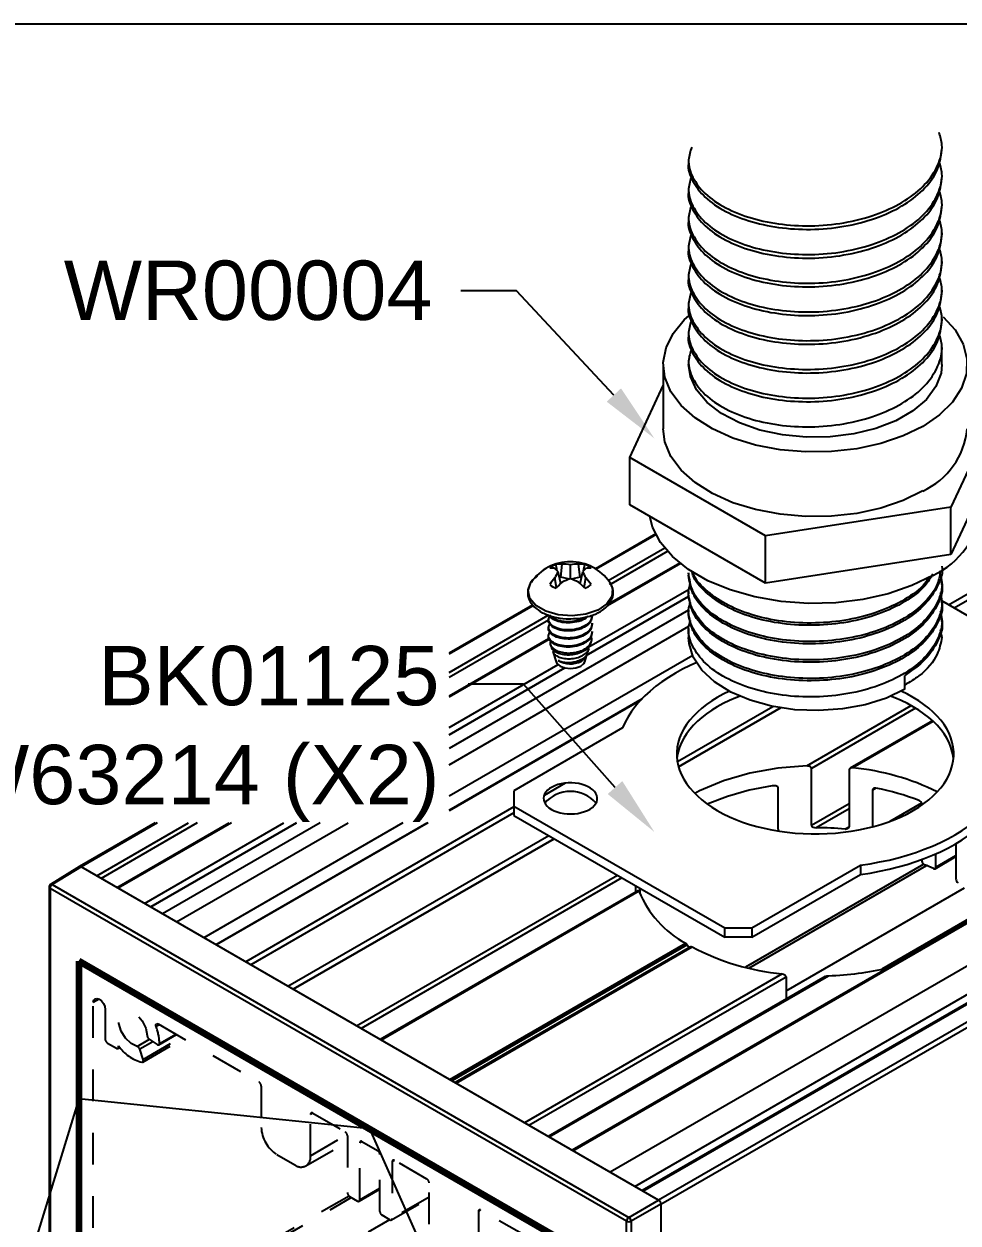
# Model space of a CAD drawing. Extents: x 0 to 13, y -7.3 to 0.
# Drawn here: x 2.887 to 5.837, y -3.787 to 0 of the extents above; entities that cross this region are included whole.
import ezdxf
from ezdxf import colors
from ezdxf.entities.mleader import LeaderData, LeaderLine
from ezdxf.math import Vec2, Vec3

# ---------------------------------------------------------------- set-up
doc = ezdxf.new("R2010")
doc.units = 0
doc.header["$LTSCALE"] = 0.5
doc.header["$MEASUREMENT"] = 0
doc.linetypes.add('HIDDEN2', pattern=[0.1875, 0.125, -0.0625])
for name, color, linetype in [('End Cap', 92, 'CONTINUOUS'), ('FAB DWG', 221, 'CONTINUOUS'), ('Hardware', 242, 'CONTINUOUS'), ('Housing', 150, 'CONTINUOUS')]:
    doc.layers.add(name, color=color, linetype=linetype)
doc.layers.add('Text-Unprinted', color=131, linetype='CONTINUOUS', plot=False)
doc.styles.add('LSAD_Standard', font='arial.ttf')

msp = doc.modelspace()

# ---------------------------------------------------------------- linework, layer by layer
at = {"layer": 'End Cap', "transparency": 16777216}
for p, q in [((3.0619, -2.6616), (2.971, -2.7179)), ((3.067, -2.6621), (2.9761, -2.7183)), ((4.8913, -3.7153), (3.067, -2.6621)), ((2.9662, -2.7264), (2.9662, -5.8791)), ((2.9761, -2.7183), (4.7972, -3.7696)), ((4.7903, -3.7818), (2.9692, -2.7304)), ((2.9692, -2.7304), (2.9692, -5.8832)), ((4.7972, -3.7696), (4.8913, -3.7153)), ((4.8984, -3.7275), (4.8043, -3.7818)), ((4.8984, -3.7275), (4.8984, -6.8349)), ((4.7903, -6.9345), (4.7903, -3.7818)), ((4.8043, -3.7818), (4.8043, -6.9345))]:
    msp.add_line(p, q, dxfattribs=at)
for centre, radius, start, end in [((2.9762, -2.7264), 0.01, 121.7291, 180), ((2.971, -2.726), 0.0048, 184.1293, 247.1908), ((2.9845, -2.7312), 0.0154, 123.2297, 177.3477), ((2.9732, -2.7222), 0.00487, 53.4892, 117.3259), ((4.8057, -3.7825), 0.0154, 123.2297, 177.3477), ((4.7973, -3.7681), 0.0154, 242.6565, 296.7662), ((4.7885, -3.7828), 0.0159, 3.5222, 56.4778)]:
    msp.add_arc(centre, radius, start, end, dxfattribs=at)
for centre, ratio, start_param, end_param in [((3.067, -2.6703), 0.577206, 5.498021, 6.300635), ((4.8913, -3.7234), 0.577557, 3.927224, 5.497716)]:
    msp.add_ellipse(centre, major_axis=(-0.005, 0.00866), ratio=ratio, start_param=start_param, end_param=end_param, dxfattribs=at)
at = {"layer": 'FAB DWG', "color": 1, "lineweight": 90, "transparency": 16777216}
for p, q in [((3.0599, -2.9607), (3.0599, -5.7527)), ((4.8984, -4.0222), (3.0599, -2.9607))]:
    msp.add_line(p, q, dxfattribs=at)
at = {"layer": 'Hardware', "linetype": 'Continuous', "transparency": 16777216}
for p, q in [((4.9861, -0.61), (4.9861, -0.6214)), ((5.7861, -0.6667), (5.7861, -0.6554)), ((4.9861, -0.7007), (4.9861, -0.7121)), ((5.7861, -0.7574), (5.7861, -0.7461)), ((4.9861, -0.7915), (4.9861, -0.8028)), ((5.7861, -0.8482), (5.7861, -0.8368)), ((4.9861, -0.8822), (4.9861, -0.8935)), ((5.7861, -0.9389), (5.7861, -0.9276)), ((4.9861, -0.9729), (4.9861, -0.9843)), ((5.7861, -1.0751), (5.7861, -1.0183)), ((4.9061, -1.0751), (4.9061, -1.2793)), ((4.9861, -1.0636), (4.9861, -1.0751)), ((4.8005, -1.3698), (4.9061, -1.1424)), ((5.9717, -1.1887), (5.8148, -1.5267)), ((5.9717, -1.3373), (5.8148, -1.6753)), ((5.2292, -1.6173), (4.8005, -1.3698)), ((4.8005, -1.5184), (4.8005, -1.3698)), ((5.2292, -1.7659), (4.8005, -1.5184)), ((5.8148, -1.5267), (5.2292, -1.6173)), ((5.8148, -1.6753), (5.8148, -1.5267)), ((5.2292, -1.7659), (5.2292, -1.6173)), ((5.8148, -1.6753), (5.2292, -1.7659)), ((4.9861, -1.7341), (4.9861, -1.7414)), ((5.7861, -1.7705), (5.7861, -1.7632)), ((4.9861, -1.7924), (4.9861, -1.7997)), ((4.9861, -1.8507), (4.9861, -1.858)), ((5.7861, -1.8289), (5.7861, -1.8216)), ((5.7861, -1.8872), (5.7861, -1.8799)), ((4.9861, -1.9091), (4.9861, -1.9382)), ((5.7805, -1.9128), (5.7861, -1.9377)), ((5.6689, -2.1015), (5.6689, -2.0577))]:
    msp.add_line(p, q, dxfattribs=at)
at = {"layer": 'Hardware', "transparency": 16777216}
for p, q in [((4.5823, -1.7672), (4.5737, -1.7305)), ((4.5824, -1.7473), (4.5869, -1.7067)), ((4.6127, -1.753), (4.6127, -1.708)), ((4.6431, -1.7473), (4.6386, -1.7067)), ((4.6431, -1.7672), (4.6517, -1.7305)), ((4.6545, -1.7275), (4.6581, -1.7071)), ((4.5692, -1.7803), (4.564, -1.7497)), ((4.5824, -1.7473), (4.5769, -1.7442)), ((4.6099, -1.7539), (4.5824, -1.7473)), ((4.6431, -1.7473), (4.6155, -1.7539)), ((4.6485, -1.7442), (4.6431, -1.7473)), ((4.6562, -1.7803), (4.6614, -1.7497)), ((4.7369, -1.7637), (4.7382, -1.7656)), ((6.338, -2.1411), (5.7861, -1.8225)), ((4.5437, -1.8805), (4.5437, -1.8836)), ((4.6817, -1.8709), (4.6817, -1.8677)), ((4.6817, -1.8964), (4.6817, -1.8932)), ((4.5437, -1.906), (4.5437, -1.9092)), ((4.6817, -1.9219), (4.6817, -1.9187)), ((4.5499, -1.9608), (4.5529, -1.97)), ((4.6767, -1.9571), (4.6786, -1.9514)), ((4.5569, -1.9822), (4.5675, -2.0146)), ((4.6579, -2.0146), (4.6646, -1.9941)), ((4.6672, -1.9862), (4.6716, -1.9728)), ((4.7776, -2.2235), (4.4342, -2.4218)), ((4.4342, -2.4218), (4.4342, -2.4708)), ((4.4342, -2.4708), (5.1006, -2.8555)), ((4.4342, -2.4708), (4.4342, -2.5001)), ((4.4342, -2.5001), (5.1006, -2.8848)), ((5.1855, -2.8555), (5.5289, -2.6572)), ((5.1855, -2.8848), (5.5289, -2.6865)), ((5.5289, -2.6572), (5.5289, -2.6865)), ((5.1006, -2.8555), (5.1855, -2.8555)), ((5.1006, -2.8848), (5.1006, -2.8555)), ((5.1855, -2.8555), (5.1855, -2.8848)), ((5.1855, -2.8848), (5.1006, -2.8848))]:
    msp.add_line(p, q, dxfattribs=at)
at = {"layer": 'Hardware', "linetype": 'Continuous', "transparency": 16777216, "flags": 128}
for points in [[(5.7255, -1.2711), (5.6633, -1.3013), (5.5931, -1.3251), (5.5169, -1.3417), (5.437, -1.3507), (5.3556, -1.3517), (5.275, -1.3447), (5.1977, -1.33), (5.1258, -1.3079), (5.0614, -1.2792), (5.0063, -1.2446), (4.9622, -1.2051), (4.9302, -1.1619), (4.9114, -1.1161), (4.9062, -1.0692), (4.9148, -1.0225), (4.937, -0.9773), (4.9721, -0.9349), (4.9879, -0.9204)], [(5.7901, -0.9255), (5.8276, -0.9664), (5.8531, -1.011), (5.8651, -1.0575), (5.8634, -1.1045), (5.8479, -1.1506), (5.8192, -1.1946), (5.778, -1.2351), (5.7255, -1.2711)], [(5.7861, -1.0751), (5.7833, -1.1025), (5.7671, -1.1454), (5.7372, -1.1858), (5.6946, -1.2221), (5.6408, -1.2532), (5.5778, -1.2778), (5.5079, -1.2951), (5.4336, -1.3044), (5.3576, -1.3054), (5.2826, -1.2982), (5.2113, -1.2828), (5.1464, -1.26), (5.0901, -1.2304), (5.0446, -1.1953), (5.0113, -1.1558), (4.9916, -1.1134), (4.9861, -1.0751)], [(5.7255, -1.4752), (5.6633, -1.5055), (5.5931, -1.5293), (5.5169, -1.5459), (5.437, -1.5548), (5.3556, -1.5558), (5.275, -1.5488), (5.1977, -1.5341), (5.1258, -1.5121), (5.0614, -1.4833), (5.0063, -1.4487), (4.9622, -1.4092), (4.9302, -1.366), (4.9114, -1.3203), (4.9061, -1.2793)], [(5.7573, -1.7418), (5.6912, -1.7741), (5.6167, -1.7998), (5.5359, -1.818), (5.451, -1.8282), (5.3644, -1.8303), (5.2784, -1.8241), (5.1953, -1.8098), (5.1174, -1.7878), (5.0468, -1.7588), (4.9855, -1.7234), (4.9351, -1.6826), (4.897, -1.6377), (4.8723, -1.5897), (4.8632, -1.5546)], [(5.6689, -2.1015), (5.6106, -2.1293), (5.5442, -2.1503), (5.4722, -2.1637), (5.397, -2.169), (5.3215, -2.1661), (5.2483, -2.155), (5.18, -2.1361), (5.1192, -2.1102), (5.0678, -2.0781), (5.0279, -2.0409), (5.0008, -2.0001), (4.9875, -1.9571), (4.9861, -1.9382)]]:
    msp.add_lwpolyline(points, dxfattribs=at)
at = {"layer": 'Hardware', "transparency": 16777216, "flags": 128}
for points in [[(4.7382, -1.7656), (4.7454, -1.7828), (4.7436, -1.8082), (4.7276, -1.8318), (4.6991, -1.8512), (4.6613, -1.8642), (4.6182, -1.8694), (4.5745, -1.8663), (4.535, -1.8551), (4.5039, -1.8372), (4.4845, -1.8143), (4.4791, -1.7891), (4.4881, -1.7643), (4.4885, -1.7637)], [(4.5675, -2.0146), (4.5702, -2.0198), (4.5802, -2.0285)], [(4.5802, -2.0285), (4.5951, -2.0342), (4.6127, -2.0362), (4.6303, -2.0342), (4.6452, -2.0285), (4.6552, -2.0198), (4.6579, -2.0146)], [(5.012, -2.017), (4.9909, -2.0264), (4.967, -2.0383), (4.9442, -2.0508), (4.9224, -2.064), (4.9019, -2.0778), (4.8826, -2.0922), (4.8646, -2.1071), (4.8479, -2.1225), (4.8325, -2.1384), (4.8186, -2.1548), (4.8061, -2.1715), (4.7951, -2.1885), (4.7856, -2.2059), (4.7776, -2.2235)], [(5.1151, -2.1077), (5.1148, -2.1078), (5.0953, -2.1173), (5.0767, -2.1274), (5.0593, -2.138), (5.0429, -2.1493), (5.0277, -2.1611), (5.0137, -2.1734), (5.001, -2.1861), (4.9896, -2.1992), (4.9795, -2.2127), (4.9708, -2.2265), (4.9635, -2.2406), (4.9576, -2.2549), (4.9532, -2.2693), (4.9503, -2.2839), (4.9488, -2.2986), (4.9488, -2.3133), (4.9503, -2.328), (4.9532, -2.3425), (4.9576, -2.357), (4.9635, -2.3713), (4.9708, -2.3854), (4.9795, -2.3992), (4.9896, -2.4127), (5.001, -2.4258), (5.0137, -2.4385), (5.0277, -2.4508), (5.0429, -2.4626), (5.0593, -2.4738), (5.0767, -2.4845)], [(5.0767, -2.4845), (5.0953, -2.4946), (5.1148, -2.5041), (5.1352, -2.5128), (5.1564, -2.5209), (5.1785, -2.5283), (5.2012, -2.5348), (5.2246, -2.5407), (5.2485, -2.5457), (5.2729, -2.5499), (5.2976, -2.5533), (5.3227, -2.5558), (5.348, -2.5575), (5.3734, -2.5584), (5.3988, -2.5584), (5.4242, -2.5575), (5.4495, -2.5558), (5.4746, -2.5533), (5.4993, -2.5499), (5.5237, -2.5457), (5.5476, -2.5407), (5.571, -2.5348), (5.5937, -2.5283), (5.6158, -2.5209), (5.637, -2.5128), (5.6575, -2.5041), (5.677, -2.4946), (5.6955, -2.4845), (5.7129, -2.4738), (5.7293, -2.4626), (5.7445, -2.4508), (5.7585, -2.4385), (5.7712, -2.4258), (5.7826, -2.4127), (5.7927, -2.3992), (5.8014, -2.3854), (5.8087, -2.3713), (5.8146, -2.357), (5.819, -2.3425), (5.8219, -2.328), (5.8234, -2.3133), (5.8234, -2.2986), (5.8219, -2.2839), (5.819, -2.2693), (5.8146, -2.2549), (5.8087, -2.2406), (5.8014, -2.2265), (5.7927, -2.2127), (5.7826, -2.1992), (5.7712, -2.1861), (5.7585, -2.1734), (5.7445, -2.1611), (5.7293, -2.1493), (5.7129, -2.138), (5.6955, -2.1274), (5.677, -2.1173), (5.6575, -2.1078), (5.6565, -2.1074)], [(5.1493, -2.123), (5.1352, -2.1284), (5.1148, -2.1371), (5.0953, -2.1466), (5.0767, -2.1567), (5.0593, -2.1674), (5.0429, -2.1786), (5.0277, -2.1904), (5.0137, -2.2027), (5.001, -2.2154), (4.9896, -2.2285), (4.9795, -2.242), (4.9708, -2.2558), (4.9635, -2.2699), (4.9576, -2.2842), (4.9532, -2.2987), (4.9503, -2.3132), (4.9493, -2.3206)], [(5.8229, -2.3206), (5.8219, -2.3132), (5.819, -2.2987), (5.8146, -2.2842), (5.8087, -2.2699), (5.8014, -2.2558), (5.7927, -2.242), (5.7826, -2.2285), (5.7712, -2.2154), (5.7585, -2.2027), (5.7445, -2.1904), (5.7293, -2.1786), (5.7129, -2.1674), (5.6955, -2.1567), (5.677, -2.1466), (5.6575, -2.1371), (5.637, -2.1284), (5.6234, -2.1232)], [(4.5526, -2.481), (4.5612, -2.4853), (4.5706, -2.4889), (4.5808, -2.4918), (4.5916, -2.4938), (4.6028, -2.495), (4.6141, -2.4953), (4.6254, -2.4948), (4.6365, -2.4934), (4.6472, -2.4911), (4.6572, -2.4881), (4.6665, -2.4843), (4.6748, -2.4798), (4.682, -2.4747), (4.6879, -2.4691), (4.6925, -2.4631), (4.6957, -2.4568), (4.6974, -2.4504), (4.6976, -2.4438), (4.6963, -2.4373), (4.6935, -2.4309), (4.6892, -2.4249), (4.6836, -2.4192), (4.6767, -2.414), (4.6687, -2.4093), (4.6596, -2.4054), (4.6498, -2.4021), (4.6392, -2.3996), (4.6282, -2.398), (4.617, -2.3973), (4.6056, -2.3974), (4.5944, -2.3983), (4.5835, -2.4002), (4.5731, -2.4028), (4.5634, -2.4063), (4.5546, -2.4104), (4.5469, -2.4152), (4.5403, -2.4206), (4.535, -2.4264), (4.5311, -2.4325), (4.5287, -2.4389), (4.5277, -2.4454), (4.5283, -2.452), (4.5304, -2.4584), (4.5339, -2.4647), (4.5389, -2.4706), (4.5451, -2.476), (4.5526, -2.481)], [(5.5289, -2.6572), (5.5594, -2.6526), (5.5895, -2.6471), (5.619, -2.6408), (5.648, -2.6336), (5.6763, -2.6255), (5.7038, -2.6167), (5.7305, -2.607), (5.7564, -2.5966), (5.7813, -2.5855), (5.8052, -2.5736), (5.828, -2.5611), (5.8498, -2.5479), (5.8703, -2.5341), (5.8896, -2.5197), (5.9076, -2.5048), (5.9243, -2.4893), (5.9397, -2.4734), (5.9536, -2.4571), (5.9661, -2.4404), (5.9771, -2.4234), (5.9866, -2.406), (5.9946, -2.3884)], [(5.5289, -2.6865), (5.5594, -2.6819), (5.5895, -2.6764), (5.619, -2.6701), (5.648, -2.6629), (5.6763, -2.6548), (5.7038, -2.646), (5.7305, -2.6363), (5.7564, -2.6259), (5.7813, -2.6148), (5.8052, -2.6029), (5.828, -2.5904), (5.8498, -2.5772), (5.8703, -2.5634), (5.8896, -2.549), (5.9076, -2.5341), (5.9243, -2.5187), (5.9397, -2.5028), (5.9536, -2.4864), (5.9661, -2.4697), (5.9771, -2.4527), (5.9866, -2.4353), (5.9946, -2.4177)]]:
    msp.add_lwpolyline(points, dxfattribs=at)
at = {"layer": 'Hardware', "linetype": 'Continuous', "transparency": 16777216}
for centre, radius, start, end in [((5.6252, -1.2548), 0.2422, 294.4756, 354.2042), ((5.6466, -1.5), 0.266, 294.6119, 354.068)]:
    msp.add_arc(centre, radius, start, end, dxfattribs=at)
at = {"layer": 'Hardware', "transparency": 16777216}
for centre, radius, start, end in [((4.6127, -1.8497), 0.151, 34.6954, 145.3046), ((4.5943, -1.7767), 0.0746, 111.1716, 128.8108), ((4.5506, -1.7829), 0.0644, 77.9581, 92.7317), ((4.4981, -1.79), 0.0962, 38.1959, 46.7537), ((4.7168, -1.8147), 0.1661, 149.5431, 156.9856), ((4.5786, -1.7805), 0.0742, 83.6276, 98.756), ((4.593, -1.846), 0.1394, 81.8679, 92.5198), ((4.6324, -1.846), 0.1394, 87.4802, 98.1321), ((4.6468, -1.7805), 0.0742, 81.244, 96.3724), ((4.7274, -1.79), 0.0962, 133.2463, 141.8041), ((4.5086, -1.8147), 0.1661, 23.0144, 30.4569), ((4.6312, -1.7767), 0.0746, 51.1892, 68.8284), ((4.6749, -1.7829), 0.0644, 87.2683, 102.0419), ((4.7072, -1.8782), 0.1924, 138.1029, 146.1149), ((4.5943, -1.7128), 0.0746, 231.1892, 248.8284), ((4.7861, -1.9825), 0.2965, 132.217, 137.5485), ((4.6798, -1.9664), 0.2237, 107.4545, 114.5524), ((4.5456, -1.9664), 0.2237, 65.4476, 72.5455), ((4.4393, -1.9825), 0.2965, 42.4515, 47.783), ((4.6312, -1.7128), 0.0746, 291.1716, 308.8108), ((4.5182, -1.8782), 0.1924, 33.8851, 41.8971), ((4.6129, -1.9411), 0.0799, 240.7516, 295.3628), ((4.6127, -2.5322), 0.108, 41.3174, 138.6826)]:
    msp.add_arc(centre, radius, start, end, dxfattribs=at)
at = {"layer": 'Hardware', "linetype": 'Continuous', "transparency": 16777216}
for points, knots in [([(4.9958, -0.3892), (4.9914, -0.4026), (4.9809, -0.4342), (4.996, -0.4854), (5.0352, -0.5378), (5.0999, -0.5826), (5.1843, -0.6158), (5.2814, -0.6353), (5.3855, -0.6398), (5.4909, -0.6279), (5.589, -0.6003), (5.672, -0.5598), (5.7364, -0.5082), (5.7764, -0.4476), (5.7913, -0.3905), (5.7813, -0.3561), (5.7776, -0.3432)], [0, 0, 0, 0, 0.054093, 0.127778, 0.201463, 0.277758, 0.354053, 0.427738, 0.501423, 0.577718, 0.654013, 0.727698, 0.801383, 0.877678, 0.953973, 1, 1, 1, 1]), ([(4.9863, -0.4399), (4.9863, -0.4402), (4.9817, -0.4589), (4.9975, -0.4968), (5.0348, -0.5491), (5.1001, -0.5939), (5.1843, -0.6271), (5.2814, -0.6466), (5.3855, -0.6511), (5.4909, -0.6393), (5.5889, -0.6117), (5.6722, -0.5711), (5.7358, -0.5196), (5.7782, -0.4593), (5.7833, -0.416), (5.7859, -0.3945)], [0, 0, 0, 0, 0.001444, 0.083328, 0.165211, 0.249994, 0.334778, 0.416661, 0.498544, 0.583328, 0.668111, 0.749994, 0.831877, 0.916661, 1, 1, 1, 1]), ([(4.9958, -0.48), (4.9914, -0.4934), (4.9809, -0.525), (4.996, -0.5761), (5.0352, -0.6285), (5.0999, -0.6733), (5.1843, -0.7065), (5.2814, -0.726), (5.3855, -0.7305), (5.4909, -0.7187), (5.589, -0.691), (5.672, -0.6505), (5.7364, -0.5989), (5.7764, -0.5384), (5.7913, -0.4812), (5.7813, -0.4468), (5.7776, -0.4339)], [0, 0, 0, 0, 0.054093, 0.127778, 0.201463, 0.277758, 0.354053, 0.427738, 0.501423, 0.577718, 0.654013, 0.727698, 0.801383, 0.877678, 0.953973, 1, 1, 1, 1]), ([(4.9863, -0.5306), (4.9863, -0.531), (4.9817, -0.5496), (4.9975, -0.5875), (5.0348, -0.6399), (5.1001, -0.6846), (5.1843, -0.7179), (5.2814, -0.7374), (5.3855, -0.7419), (5.4909, -0.73), (5.5889, -0.7024), (5.6722, -0.6618), (5.7358, -0.6103), (5.7782, -0.55), (5.7833, -0.5067), (5.7859, -0.4852)], [0, 0, 0, 0, 0.001444, 0.083328, 0.165211, 0.249994, 0.334778, 0.416661, 0.498544, 0.583328, 0.668111, 0.749994, 0.831877, 0.916661, 1, 1, 1, 1]), ([(4.9958, -0.5707), (4.9914, -0.5841), (4.9809, -0.6157), (4.996, -0.6668), (5.0352, -0.7193), (5.0999, -0.764), (5.1843, -0.7973), (5.2814, -0.8168), (5.3855, -0.8213), (5.4909, -0.8094), (5.589, -0.7818), (5.672, -0.7412), (5.7364, -0.6896), (5.7764, -0.6291), (5.7913, -0.5719), (5.7813, -0.5375), (5.7776, -0.5246)], [0, 0, 0, 0, 0.054093, 0.127778, 0.201463, 0.277758, 0.354053, 0.427738, 0.501423, 0.577718, 0.654013, 0.727698, 0.801383, 0.877678, 0.953973, 1, 1, 1, 1]), ([(4.9863, -0.6214), (4.9863, -0.6217), (4.9817, -0.6403), (4.9975, -0.6783), (5.0348, -0.7306), (5.1001, -0.7754), (5.1843, -0.8086), (5.2814, -0.8281), (5.3855, -0.8326), (5.4909, -0.8207), (5.5889, -0.7931), (5.6722, -0.7526), (5.7358, -0.701), (5.7782, -0.6407), (5.7833, -0.5974), (5.7859, -0.576)], [0, 0, 0, 0, 0.001444, 0.083328, 0.165211, 0.249994, 0.334778, 0.416661, 0.498544, 0.583328, 0.668111, 0.749994, 0.831877, 0.916661, 1, 1, 1, 1]), ([(4.9958, -0.6614), (4.9914, -0.6748), (4.9809, -0.7064), (4.996, -0.7576), (5.0352, -0.81), (5.0999, -0.8548), (5.1843, -0.888), (5.2814, -0.9075), (5.3855, -0.912), (5.4909, -0.9001), (5.589, -0.8725), (5.672, -0.8319), (5.7364, -0.7804), (5.7764, -0.7198), (5.7913, -0.6626), (5.7813, -0.6283), (5.7776, -0.6153)], [0, 0, 0, 0, 0.0540927, 0.1277778, 0.2014629, 0.2777579, 0.354053, 0.427738, 0.5014231, 0.5777182, 0.6540132, 0.7276983, 0.8013834, 0.8776784, 0.9539735, 1, 1, 1, 1]), ([(4.9863, -0.7121), (4.9863, -0.7124), (4.9817, -0.731), (4.9975, -0.769), (5.0348, -0.8213), (5.1001, -0.8661), (5.1843, -0.8993), (5.2814, -0.9188), (5.3855, -0.9233), (5.4909, -0.9114), (5.5889, -0.8838), (5.6722, -0.8433), (5.7358, -0.7917), (5.7782, -0.7314), (5.7833, -0.6882), (5.7859, -0.6667)], [0, 0, 0, 0, 0.001444, 0.083328, 0.165211, 0.249994, 0.334778, 0.416661, 0.498544, 0.583328, 0.668111, 0.749994, 0.831877, 0.916661, 1, 1, 1, 1]), ([(4.9958, -0.7522), (4.9914, -0.7655), (4.9809, -0.7971), (4.996, -0.8483), (5.0352, -0.9007), (5.0999, -0.9455), (5.1843, -0.9787), (5.2814, -0.9982), (5.3855, -1.0027), (5.4909, -0.9908), (5.589, -0.9632), (5.672, -0.9227), (5.7364, -0.8711), (5.7764, -0.8106), (5.7913, -0.7534), (5.7813, -0.719), (5.7776, -0.7061)], [0, 0, 0, 0, 0.054093, 0.127778, 0.201463, 0.277758, 0.354053, 0.427738, 0.501423, 0.577718, 0.654013, 0.727698, 0.801383, 0.877678, 0.953973, 1, 1, 1, 1]), ([(4.9863, -0.8028), (4.9863, -0.8031), (4.9817, -0.8218), (4.9975, -0.8597), (5.0348, -0.912), (5.1001, -0.9568), (5.1843, -0.99), (5.2814, -1.0096), (5.3855, -1.014), (5.4909, -1.0022), (5.5889, -0.9746), (5.6722, -0.934), (5.7358, -0.8825), (5.7782, -0.8222), (5.7833, -0.7789), (5.7859, -0.7574)], [0, 0, 0, 0, 0.001444, 0.083328, 0.165211, 0.249994, 0.334778, 0.416661, 0.498544, 0.583328, 0.668111, 0.749994, 0.831877, 0.916661, 1, 1, 1, 1]), ([(4.9958, -0.8429), (4.9914, -0.8563), (4.9809, -0.8879), (4.996, -0.939), (5.0352, -0.9914), (5.0999, -1.0362), (5.1843, -1.0694), (5.2814, -1.0889), (5.3855, -1.0934), (5.4909, -1.0816), (5.589, -1.0539), (5.672, -1.0134), (5.7364, -0.9618), (5.7764, -0.9013), (5.7913, -0.8441), (5.7813, -0.8097), (5.7776, -0.7968)], [0, 0, 0, 0, 0.0540927, 0.1277778, 0.2014629, 0.2777579, 0.354053, 0.427738, 0.5014231, 0.5777182, 0.6540132, 0.7276983, 0.8013834, 0.8776784, 0.9539735, 1, 1, 1, 1]), ([(4.9863, -0.8935), (4.9863, -0.8939), (4.9817, -0.9125), (4.9975, -0.9504), (5.0348, -1.0028), (5.1001, -1.0476), (5.1843, -1.0808), (5.2814, -1.1003), (5.3855, -1.1048), (5.4909, -1.0929), (5.5889, -1.0653), (5.6722, -1.0247), (5.7358, -0.9732), (5.7782, -0.9129), (5.7833, -0.8696), (5.7859, -0.8481)], [0, 0, 0, 0, 0.001444, 0.083328, 0.165211, 0.249994, 0.334778, 0.416661, 0.498544, 0.583328, 0.668111, 0.749994, 0.831877, 0.916661, 1, 1, 1, 1]), ([(4.9958, -0.9336), (4.9914, -0.947), (4.9809, -0.9786), (4.996, -1.0298), (5.0352, -1.0822), (5.0999, -1.1269), (5.1843, -1.1602), (5.2814, -1.1797), (5.3855, -1.1842), (5.4909, -1.1723), (5.589, -1.1447), (5.672, -1.1041), (5.7364, -1.0526), (5.7764, -0.992), (5.7913, -0.9348), (5.7813, -0.9005), (5.7776, -0.8875)], [0, 0, 0, 0, 0.054093, 0.127778, 0.201463, 0.277758, 0.354053, 0.427738, 0.501423, 0.577718, 0.654013, 0.727698, 0.801383, 0.877678, 0.953973, 1, 1, 1, 1]), ([(4.9863, -0.9843), (4.9863, -0.9846), (4.9817, -1.0032), (4.9975, -1.0412), (5.0348, -1.0935), (5.1001, -1.1383), (5.1843, -1.1715), (5.2814, -1.191), (5.3855, -1.1955), (5.4909, -1.1836), (5.5889, -1.156), (5.6722, -1.1155), (5.7358, -1.0639), (5.7782, -1.0036), (5.7833, -0.9603), (5.7859, -0.9389)], [0, 0, 0, 0, 0.001444, 0.083328, 0.165211, 0.249994, 0.334778, 0.416661, 0.498544, 0.583328, 0.668111, 0.749994, 0.831877, 0.916661, 1, 1, 1, 1]), ([(4.9954, -1.0259), (4.9912, -1.0388), (4.981, -1.0699), (4.9961, -1.1205), (5.0352, -1.1729), (5.0999, -1.2177), (5.1843, -1.2509), (5.2814, -1.2704), (5.3855, -1.2749), (5.4909, -1.263), (5.589, -1.2354), (5.672, -1.1948), (5.7364, -1.1433), (5.7764, -1.0827), (5.7913, -1.0255), (5.7813, -0.9912), (5.7776, -0.9782)], [0, 0, 0, 0, 0.052069, 0.125911, 0.199754, 0.276213, 0.352671, 0.426514, 0.500356, 0.576815, 0.653273, 0.727116, 0.800958, 0.877417, 0.953875, 1, 1, 1, 1]), ([(5.7805, -1.7379), (5.7829, -1.7464), (5.7909, -1.7755), (5.7758, -1.8262), (5.7368, -1.8848), (5.6721, -1.9357), (5.5884, -1.9752), (5.4909, -2.001), (5.386, -2.0113), (5.2815, -2.0059), (5.1838, -1.9849), (5.1001, -1.9503), (5.0355, -1.9043), (4.9962, -1.8504), (4.9813, -1.8029), (4.9896, -1.7752), (4.9922, -1.7667)], [0, 0, 0, 0, 0.031929, 0.109145, 0.187343, 0.265007, 0.342671, 0.420869, 0.498086, 0.576391, 0.653757, 0.731741, 0.809724, 0.88709, 0.965396, 1, 1, 1, 1]), ([(5.7861, -1.7122), (5.7861, -1.7123), (5.7906, -1.733), (5.7748, -1.7752), (5.7371, -1.8338), (5.672, -1.8846), (5.5884, -1.9242), (5.4909, -1.95), (5.386, -1.9603), (5.2815, -1.9549), (5.1838, -1.9339), (5.0999, -1.8992), (5.0361, -1.8533), (4.9941, -1.7994), (4.9888, -1.7608), (4.9862, -1.7414)], [0, 0, 0, 0, 0.000309, 0.083028, 0.1668, 0.249999, 0.333199, 0.416971, 0.49969, 0.583578, 0.666458, 0.749999, 0.833541, 0.916421, 1, 1, 1, 1]), ([(5.7815, -1.726), (5.7795, -1.7398), (5.7745, -1.7745), (5.7359, -1.8265), (5.6724, -1.8774), (5.5883, -1.9169), (5.4909, -1.9427), (5.386, -1.953), (5.2815, -1.9476), (5.1838, -1.9266), (5.0999, -1.8919), (5.0361, -1.846), (4.9941, -1.7921), (4.9888, -1.7535), (4.9862, -1.7341)], [0, 0, 0, 0, 0.05632, 0.142532, 0.228155, 0.313777, 0.399989, 0.485118, 0.571449, 0.656743, 0.742718, 0.828693, 0.913987, 1, 1, 1, 1]), ([(5.7576, -1.7376), (5.7501, -1.7501), (5.7306, -1.7823), (5.6715, -1.8262), (5.5885, -1.8659), (5.4908, -1.8916), (5.386, -1.902), (5.2815, -1.8965), (5.1839, -1.8755), (5.0996, -1.8409), (5.0373, -1.7948), (5.0028, -1.7565), (4.9982, -1.7343), (4.9976, -1.7311)], [0, 0, 0, 0, 0.064359, 0.166343, 0.268327, 0.371013, 0.472409, 0.575236, 0.676829, 0.779233, 0.881636, 0.983229, 1, 1, 1, 1]), ([(5.7467, -1.7462), (5.7423, -1.7532), (5.7255, -1.7799), (5.6711, -1.8188), (5.5886, -1.8587), (5.4908, -1.8844), (5.386, -1.8947), (5.2814, -1.8893), (5.184, -1.8682), (5.0995, -1.8337), (5.0378, -1.7875), (5.0041, -1.7518), (4.9996, -1.7324), (4.9995, -1.732)], [0, 0, 0, 0, 0.038149, 0.144651, 0.251154, 0.358389, 0.464277, 0.57166, 0.677754, 0.784695, 0.891636, 0.99773, 1, 1, 1, 1]), ([(5.7861, -1.7705), (5.7861, -1.7706), (5.7906, -1.7913), (5.7748, -1.8335), (5.7371, -1.8921), (5.672, -1.943), (5.5884, -1.9825), (5.4909, -2.0083), (5.386, -2.0186), (5.2815, -2.0132), (5.1838, -1.9922), (5.0999, -1.9576), (5.0361, -1.9116), (4.9941, -1.8577), (4.9888, -1.8191), (4.9862, -1.7997)], [0, 0, 0, 0, 0.000309, 0.083028, 0.1668, 0.249999, 0.333199, 0.416971, 0.49969, 0.583578, 0.666458, 0.749999, 0.833541, 0.916421, 1, 1, 1, 1]), ([(5.7805, -1.7963), (5.7829, -1.8048), (5.7909, -1.8338), (5.7758, -1.8845), (5.7368, -1.9432), (5.6721, -1.994), (5.5884, -2.0336), (5.4909, -2.0593), (5.386, -2.0697), (5.2815, -2.0642), (5.1838, -2.0432), (5.1001, -2.0086), (5.0355, -1.9626), (4.9962, -1.9087), (4.9813, -1.8612), (4.9896, -1.8335), (4.9922, -1.825)], [0, 0, 0, 0, 0.031929, 0.109145, 0.187343, 0.265007, 0.342671, 0.420869, 0.498086, 0.576391, 0.653757, 0.731741, 0.809724, 0.88709, 0.965396, 1, 1, 1, 1]), ([(5.7805, -1.8546), (5.7829, -1.8631), (5.7909, -1.8921), (5.7758, -1.9428), (5.7368, -2.0015), (5.6721, -2.0523), (5.5884, -2.0919), (5.4909, -2.1177), (5.386, -2.128), (5.2815, -2.1226), (5.1838, -2.1016), (5.1001, -2.0669), (5.0355, -2.021), (4.9962, -1.967), (4.9813, -1.9195), (4.9896, -1.8918), (4.9922, -1.8833)], [0, 0, 0, 0, 0.031929, 0.109145, 0.187343, 0.265007, 0.342671, 0.420869, 0.498086, 0.576391, 0.653757, 0.731741, 0.809724, 0.88709, 0.965396, 1, 1, 1, 1]), ([(5.7861, -1.8289), (5.7861, -1.8289), (5.7906, -1.8496), (5.7748, -1.8918), (5.7371, -1.9505), (5.672, -2.0013), (5.5884, -2.0408), (5.4909, -2.0666), (5.386, -2.0769), (5.2815, -2.0715), (5.1838, -2.0505), (5.0999, -2.0159), (5.0361, -1.97), (4.9941, -1.916), (4.9888, -1.8774), (4.9862, -1.858)], [0, 0, 0, 0, 0.000309, 0.083028, 0.1668, 0.249999, 0.333199, 0.416971, 0.49969, 0.583578, 0.666458, 0.749999, 0.833541, 0.916421, 1, 1, 1, 1]), ([(5.7861, -1.8872), (5.7861, -1.8873), (5.7906, -1.9079), (5.7745, -1.95), (5.7379, -2.0093), (5.6919, -2.0416), (5.6689, -2.0577)], [0, 0, 0, 0, 0.001234, 0.332114, 0.667202, 1, 1, 1, 1]), ([(5.7861, -1.9377), (5.7824, -1.9556), (5.7736, -1.9986), (5.7303, -2.0511), (5.6845, -2.0787), (5.6689, -2.0881)], [0, 0, 0, 0, 0.320038, 0.769102, 1, 1, 1, 1])]:
    msp.add_open_spline(points, degree=3, knots=knots, dxfattribs=at)
at = {"layer": 'Hardware', "transparency": 16777216}
for points, knots in [([(4.5709, -1.7274), (4.5707, -1.7264), (4.5695, -1.7196), (4.5683, -1.7128), (4.5673, -1.7071)], [0, 0, 0, 0, 0.160299, 1, 1, 1, 1]), ([(4.5085, -1.7443), (4.5072, -1.745), (4.4957, -1.7516), (4.4838, -1.7685), (4.4756, -1.7939), (4.4808, -1.8195), (4.4974, -1.8422), (4.5238, -1.8608), (4.5587, -1.8733), (4.5875, -1.8792), (4.6031, -1.8786), (4.605, -1.8785)], [0, 0, 0, 0, 0.0186088, 0.1641351, 0.2911291, 0.4254508, 0.5576173, 0.6950227, 0.8370815, 0.9795225, 1, 1, 1, 1]), ([(4.605, -1.8785), (4.6168, -1.8786), (4.6423, -1.8787), (4.6796, -1.8698), (4.7127, -1.8544), (4.7361, -1.8336), (4.7482, -1.8089), (4.7489, -1.7849), (4.7406, -1.7716), (4.7372, -1.7661)], [0, 0, 0, 0, 0.133436, 0.289698, 0.446963, 0.605898, 0.746971, 0.897236, 1, 1, 1, 1]), ([(4.6816, -1.8709), (4.6806, -1.8767), (4.6786, -1.8882), (4.6626, -1.903), (4.6398, -1.9134), (4.6127, -1.9182), (4.5857, -1.9166), (4.5624, -1.9094), (4.5481, -1.8979), (4.542, -1.8882), (4.5437, -1.8837), (4.5438, -1.8836)], [0, 0, 0, 0, 0.125929, 0.250016, 0.374103, 0.501465, 0.623764, 0.750016, 0.876268, 0.998566, 1, 1, 1, 1]), ([(4.6816, -1.8677), (4.6806, -1.8735), (4.6786, -1.885), (4.6626, -1.8998), (4.6398, -1.9102), (4.6127, -1.9151), (4.5856, -1.9134), (4.5626, -1.9062), (4.5475, -1.8946), (4.5416, -1.8811), (4.5461, -1.873), (4.5481, -1.8692)], [0, 0, 0, 0, 0.114105, 0.226541, 0.338977, 0.454381, 0.565196, 0.679594, 0.793992, 0.904807, 1, 1, 1, 1]), ([(4.6816, -1.8932), (4.6806, -1.899), (4.6786, -1.9106), (4.6626, -1.9253), (4.6398, -1.9357), (4.6127, -1.9406), (4.5856, -1.9389), (4.5626, -1.9317), (4.5475, -1.9201), (4.5416, -1.9066), (4.5461, -1.8985), (4.5481, -1.8947)], [0, 0, 0, 0, 0.114105, 0.226541, 0.338977, 0.454381, 0.565196, 0.679594, 0.793992, 0.904807, 1, 1, 1, 1]), ([(4.6691, -1.8694), (4.6668, -1.8719), (4.6599, -1.8795), (4.6395, -1.8878), (4.6129, -1.8927), (4.5855, -1.891), (4.563, -1.8838), (4.5492, -1.8747), (4.5473, -1.8681), (4.5468, -1.8663)], [0, 0, 0, 0, 0.086174, 0.253931, 0.426117, 0.591457, 0.762141, 0.932825, 1, 1, 1, 1]), ([(4.6627, -1.8724), (4.6623, -1.8728), (4.6571, -1.878), (4.6392, -1.8844), (4.6129, -1.8896), (4.5857, -1.8878), (4.5622, -1.8808), (4.5534, -1.8727), (4.549, -1.8686)], [0, 0, 0, 0, 0.0163842, 0.2115655, 0.4118993, 0.6042675, 0.8028541, 1, 1, 1, 1]), ([(4.6816, -1.8964), (4.6806, -1.9022), (4.6786, -1.9138), (4.6626, -1.9285), (4.6398, -1.9389), (4.6127, -1.9438), (4.5857, -1.9421), (4.5624, -1.9349), (4.5481, -1.9234), (4.542, -1.9137), (4.5437, -1.9092), (4.5438, -1.9092)], [0, 0, 0, 0, 0.125929, 0.250016, 0.374103, 0.501465, 0.623764, 0.750016, 0.876268, 0.998566, 1, 1, 1, 1]), ([(4.6816, -1.9219), (4.6806, -1.9277), (4.6786, -1.9393), (4.6626, -1.954), (4.6398, -1.9645), (4.6127, -1.9693), (4.5857, -1.9676), (4.5624, -1.9604), (4.5481, -1.9489), (4.542, -1.9392), (4.5437, -1.9347), (4.5438, -1.9347)], [0, 0, 0, 0, 0.125929, 0.250016, 0.374103, 0.501465, 0.623764, 0.750016, 0.876268, 0.998566, 1, 1, 1, 1]), ([(4.6816, -1.9187), (4.6806, -1.9245), (4.6786, -1.9361), (4.6626, -1.9508), (4.6398, -1.9613), (4.6127, -1.9661), (4.5856, -1.9644), (4.5626, -1.9572), (4.5475, -1.9457), (4.5416, -1.9322), (4.5461, -1.924), (4.5481, -1.9202)], [0, 0, 0, 0, 0.114105, 0.226541, 0.338977, 0.454381, 0.565196, 0.679594, 0.793992, 0.904807, 1, 1, 1, 1]), ([(4.5504, -1.9494), (4.55, -1.9499), (4.5475, -1.954), (4.5496, -1.9623), (4.5572, -1.9729), (4.5717, -1.9812), (4.5909, -1.9864), (4.6128, -1.9876), (4.6349, -1.9844), (4.6548, -1.9771), (4.6703, -1.9664), (4.679, -1.9531), (4.6815, -1.9418), (4.6785, -1.9358), (4.6778, -1.9343)], [0, 0, 0, 0, 0.013832, 0.106811, 0.199678, 0.294132, 0.388835, 0.483454, 0.579421, 0.675847, 0.772213, 0.869693, 0.96784, 1, 1, 1, 1]), ([(4.6761, -1.9569), (4.6748, -1.9604), (4.6719, -1.9685), (4.6592, -1.9794), (4.6411, -1.9882), (4.6198, -1.9932), (4.5981, -1.9937), (4.5782, -1.9901), (4.5632, -1.9832), (4.5546, -1.9759), (4.5539, -1.9711), (4.5537, -1.9697)], [0, 0, 0, 0, 0.092827, 0.219103, 0.345319, 0.468376, 0.591571, 0.714714, 0.834915, 0.955029, 1, 1, 1, 1]), ([(4.5572, -1.9821), (4.5572, -1.9825), (4.5574, -1.9862), (4.5638, -1.9928), (4.5761, -2.0001), (4.5933, -2.0046), (4.6128, -2.0056), (4.6325, -2.0026), (4.6504, -1.996), (4.6636, -1.9863), (4.6708, -1.978), (4.6712, -1.9732), (4.6713, -1.9727)], [0, 0, 0, 0, 0.014888, 0.132648, 0.252677, 0.373069, 0.493329, 0.615512, 0.738359, 0.861115, 0.985452, 1, 1, 1, 1]), ([(4.6665, -1.986), (4.6659, -1.9882), (4.6642, -1.9945), (4.6548, -2.0037), (4.6401, -2.0119), (4.6222, -2.017), (4.6037, -2.0184), (4.5865, -2.0162), (4.578, -2.0126), (4.5739, -2.0108)], [0, 0, 0, 0, 0.08427, 0.241288, 0.398255, 0.551499, 0.704037, 0.856546, 1, 1, 1, 1]), ([(4.6472, -2.0133), (4.6514, -2.0105), (4.6596, -2.005), (4.6629, -1.9977), (4.6645, -1.9941)], [0, 0, 0, 0, 0.510845, 1, 1, 1, 1])]:
    msp.add_open_spline(points, degree=3, knots=knots, dxfattribs=at)
at = {"layer": 'Housing', "transparency": 16777216}
for p, q in [((4.8829, -1.6104), (4.6916, -1.7208)), ((4.8843, -1.613), (4.6944, -1.7226)), ((4.7325, -1.7577), (4.9113, -1.6545)), ((4.9206, -1.6655), (4.7399, -1.7698)), ((4.9616, -1.7041), (4.7302, -1.8376)), ((4.7366, -1.8298), (4.9586, -1.7016)), ((5.8072, -1.8347), (6.096, -1.668)), ((5.8243, -1.8446), (6.0986, -1.6862)), ((4.9861, -1.8083), (4.6627, -1.9951)), ((4.6627, -1.9951), (4.9861, -1.8083)), ((4.6713, -1.9673), (4.9873, -1.7849)), ((4.4932, -1.8354), (4.2293, -1.9877)), ((4.4952, -1.8376), (4.2293, -1.9911)), ((4.986, -1.8517), (4.2293, -2.2885)), ((4.2293, -2.0482), (4.5428, -1.8673)), ((4.5437, -1.883), (4.2293, -2.0645)), ((4.2293, -2.3397), (4.9871, -1.9023)), ((7.4705, -1.9106), (4.6179, -3.5574)), ((4.6208, -3.5591), (7.4721, -1.9131)), ((4.2293, -2.1226), (4.544, -1.941)), ((4.5457, -1.9442), (4.2293, -2.1268)), ((4.9992, -1.995), (4.2293, -2.4394)), ((4.2293, -2.2224), (4.5742, -2.0233)), ((4.5949, -2.0341), (4.2293, -2.2452)), ((4.2293, -2.2452), (4.5949, -2.0341)), ((7.5311, -2.0145), (4.7381, -3.6268)), ((4.8159, -3.6717), (7.5661, -2.0841)), ((7.5758, -2.105), (4.8389, -3.685)), ((4.8418, -3.6867), (7.577, -2.1077)), ((4.2293, -2.483), (4.8404, -2.1303)), ((4.8354, -2.1354), (4.2293, -2.4853)), ((7.5967, -2.1534), (4.8913, -3.7153)), ((4.9505, -2.3293), (5.2516, -2.1555)), ((5.3592, -2.3437), (5.6891, -2.1532)), ((4.8984, -3.7275), (7.6021, -2.1667)), ((4.9545, -2.3467), (5.2786, -2.1596)), ((5.2786, -2.1596), (4.9545, -2.3467)), ((5.7032, -2.1614), (5.3741, -2.3514)), ((5.7564, -2.2008), (5.4965, -2.3508)), ((5.7587, -2.2029), (5.5049, -2.3494)), ((5.3741, -2.5311), (5.3741, -2.3514)), ((5.493, -2.3563), (5.493, -2.5359)), ((4.5966, -2.3982), (4.5294, -2.437)), ((5.2688, -2.5429), (5.2688, -2.4122)), ((5.5775, -2.4136), (5.5668, -2.4198)), ((5.5668, -2.4198), (5.5668, -2.5359)), ((5.6222, -2.5185), (5.7222, -2.4607)), ((4.4342, -2.4733), (3.5871, -2.9623)), ((4.4342, -2.4919), (3.6032, -2.9716)), ((5.3741, -2.5311), (5.493, -2.4624)), ((5.493, -2.4788), (5.3885, -2.5391)), ((5.723, -2.4643), (5.723, -2.4669)), ((3.3013, -2.5235), (3.062, -2.6616)), ((3.3071, -2.5235), (3.067, -2.6621)), ((3.1165, -2.6907), (3.4061, -2.5235)), ((3.4344, -2.5235), (3.1306, -2.6988)), ((3.1809, -2.7278), (3.5349, -2.5235)), ((3.5423, -2.5235), (3.1845, -2.73)), ((3.2673, -2.7778), (3.7079, -2.5235)), ((3.7473, -2.5235), (3.2871, -2.7892)), ((3.2871, -2.7892), (3.7474, -2.5235)), ((3.8224, -2.5235), (3.3246, -2.8108)), ((3.3689, -2.8364), (3.9111, -2.5235)), ((4.0838, -2.5235), (3.4553, -2.8863)), ((3.4931, -2.9081), (4.1593, -2.5235)), ((4.1633, -2.5235), (3.4951, -2.9092)), ((5.4808, -2.5429), (5.493, -2.5359)), ((3.7205, -3.0393), (4.5444, -2.5637)), ((3.7376, -3.0492), (4.5615, -2.5736)), ((4.5615, -2.5736), (3.7376, -3.0492)), ((5.8305, -2.5889), (5.8305, -2.7003)), ((5.723, -2.639), (5.723, -2.644)), ((5.7646, -2.6682), (5.8305, -2.6302)), ((5.7669, -2.6635), (5.7669, -2.6212)), ((5.7669, -2.6635), (5.8305, -2.6268)), ((3.9373, -3.1645), (4.7612, -2.6889)), ((5.7292, -2.6544), (5.1655, -2.9798)), ((5.1758, -2.9823), (5.7374, -2.6581)), ((4.7754, -2.6971), (3.9515, -3.1727)), ((4.8187, -2.722), (4.8187, -2.7422)), ((4.8277, -2.737), (4.0122, -3.2077)), ((4.8293, -2.7394), (4.0151, -3.2094)), ((4.832, -2.7297), (4.832, -2.7469)), ((5.2937, -3.054), (5.8578, -2.7284)), ((5.9314, -2.792), (5.596, -2.9857)), ((4.2314, -3.3343), (4.9769, -2.9039)), ((4.9818, -2.9092), (4.2385, -3.3384)), ((4.9918, -2.915), (4.2485, -3.3441)), ((4.2514, -3.3458), (4.9969, -2.9155)), ((5.2818, -3.0007), (4.4677, -3.4707)), ((4.4818, -3.4788), (5.2937, -3.0101)), ((5.417, -3.0091), (4.5425, -3.5139)), ((4.5454, -3.5156), (5.4275, -3.0064)), ((5.2937, -3.0101), (5.2937, -3.0802))]:
    msp.add_line(p, q, dxfattribs=at)
at = {"layer": 'Housing', "linetype": 'HIDDEN2', "transparency": 16777216}
for p, q in [((3.1247, -3.0803), (3.1059, -3.0911)), ((3.1059, -4.2029), (3.1059, -3.0911)), ((3.1434, -3.1128), (3.1434, -3.2067)), ((3.3148, -3.161), (3.3043, -3.1671)), ((3.3105, -3.1585), (3.6291, -3.3425)), ((3.1505, -3.219), (3.1788, -3.2353)), ((3.2442, -3.2295), (3.2829, -3.2072)), ((3.2942, -3.2148), (3.2527, -3.2388)), ((3.2618, -3.2793), (3.3908, -3.2049)), ((3.2632, -3.2709), (3.3842, -3.2011)), ((3.2824, -3.2069), (3.3073, -3.2237)), ((3.3129, -3.2246), (3.3689, -3.1922)), ((3.3149, -3.22), (3.366, -3.1905)), ((3.1838, -3.2358), (3.1894, -3.2326)), ((3.1859, -3.2312), (3.1859, -3.2281)), ((3.1859, -3.2312), (3.1876, -3.2302)), ((3.2632, -3.2709), (3.2527, -3.2388)), ((3.6362, -3.3547), (3.6362, -3.4854)), ((3.7988, -3.4404), (3.7918, -3.4445)), ((3.7918, -3.5752), (3.7918, -3.4445)), ((3.7988, -3.4404), (3.9014, -3.4996)), ((3.7918, -3.5752), (3.9078, -3.5082)), ((3.9084, -3.5119), (3.9084, -3.6915)), ((3.7773, -3.6072), (3.9084, -3.5315)), ((3.9544, -3.5302), (3.9473, -3.5343)), ((3.9473, -3.714), (3.9473, -3.5343)), ((3.9544, -3.5302), (4.0039, -3.5588)), ((3.6857, -3.5711), (3.7423, -3.6037)), ((4.011, -3.7507), (4.011, -3.5711)), ((4.0499, -3.5935), (4.0569, -3.5894)), ((4.0499, -3.5935), (4.0499, -3.7731)), ((4.1595, -3.6486), (4.0569, -3.5894)), ((4.1665, -3.7915), (4.1665, -3.6609)), ((3.9137, -3.7025), (3.1486, -4.1441)), ((3.1611, -4.1454), (3.9208, -3.7068)), ((3.9155, -3.7037), (3.9403, -3.718)), ((3.9453, -3.7185), (4.011, -3.6806)), ((3.9473, -3.714), (4.011, -3.6772)), ((4.0478, -3.7777), (4.1665, -3.7092)), ((4.1665, -3.7058), (4.0499, -3.7731)), ((4.3221, -3.7507), (4.3292, -3.7466)), ((4.6478, -3.9305), (4.3292, -3.7466)), ((3.2822, -4.2153), (4.0419, -3.7767)), ((4.0428, -3.7772), (4.018, -3.7629)), ((4.3221, -3.7507), (4.3221, -3.8813))]:
    msp.add_line(p, q, dxfattribs=at)
at = {"layer": 'Housing', "transparency": 16777216, "flags": 128}
for points in [[(5.3592, -2.3437), (5.2675, -2.3511), (5.179, -2.367), (5.0961, -2.3909), (5.0209, -2.4222), (5.006, -2.4308)], [(5.2502, -2.4066), (5.1774, -2.4205), (5.1084, -2.4398), (5.0445, -2.4642)]]:
    msp.add_lwpolyline(points, dxfattribs=at)
at = {"layer": 'Housing', "linetype": 'HIDDEN2', "transparency": 16777216, "flags": 128}
for points in [[(3.1059, -3.0911), (3.1073, -3.0837), (3.1114, -3.079), (3.1175, -3.0778), (3.1246, -3.0803), (3.1318, -3.0861), (3.1379, -3.0943), (3.142, -3.1037), (3.1434, -3.1128)], [(3.2442, -3.2295), (3.2257, -3.2208), (3.208, -3.2039), (3.1942, -3.1816), (3.1866, -3.1576), (3.1864, -3.136), (3.1937, -3.1205), (3.2073, -3.1136), (3.2248, -3.1166), (3.2434, -3.1289), (3.2598, -3.1484), (3.2713, -3.1719), (3.276, -3.1954)], [(3.3043, -3.1671), (3.3037, -3.1647), (3.3034, -3.1625), (3.3037, -3.1606), (3.3044, -3.159), (3.3056, -3.158), (3.307, -3.1576), (3.3087, -3.1578), (3.3105, -3.1585)], [(3.3073, -3.2237), (3.3087, -3.2245), (3.3102, -3.225), (3.3115, -3.225), (3.3127, -3.2247), (3.3136, -3.224), (3.3144, -3.2229), (3.3148, -3.2216), (3.3149, -3.22)], [(3.2592, -3.2797), (3.2605, -3.2797), (3.2617, -3.2794), (3.2626, -3.2786), (3.2633, -3.2776), (3.2638, -3.2762), (3.2639, -3.2746), (3.2637, -3.2728), (3.2632, -3.2709)]]:
    msp.add_lwpolyline(points, dxfattribs=at)
at = {"layer": 'Housing', "transparency": 16777216}
for centre, radius, start, end in [((5.4275, -3.1271), 0.7815, 63.88, 84.3179), ((5.4261, -3.2034), 0.8041, 68.9712, 79.1506), ((5.3935, -3.5287), 0.9896, 84.935, 90.2868), ((5.4813, -3.2522), 0.6469, 64.5605, 67.267), ((5.1324, -2.6159), 0.3273, 202.1751, 241.6363), ((5.3592, -2.223), 0.7815, 242.3806, 264.3179), ((5.3988, -2.0782), 0.9286, 271.7682, 283.5529)]:
    msp.add_arc(centre, radius, start, end, dxfattribs=at)
at = {"layer": 'Housing', "linetype": 'HIDDEN2', "transparency": 16777216}
for centre, radius, start, end in [((3.1608, -3.2234), 0.1541, 1.2573, 21.4114), ((3.1588, -3.206), 0.0154, 182.6055, 237.3945), ((3.2916, -3.1942), 0.0157, 184.5411, 234.1691), ((3.1815, -3.2319), 0.00437, 230.7967, 9.214), ((3.2909, -3.1568), 0.1269, 214.1538, 255.5396), ((3.2395, -3.2424), 0.0137, 15.3631, 69.7786), ((3.6208, -3.3554), 0.0154, 2.6055, 57.3945), ((3.7961, -3.4438), 0.00437, 50.7967, 189.214), ((3.7437, -3.4805), 0.1076, 182.6055, 237.3945), ((3.8931, -3.5126), 0.0154, 2.6055, 57.3945), ((3.9516, -3.5336), 0.00437, 50.7967, 189.214), ((3.9956, -3.5718), 0.0154, 2.6055, 57.3945), ((3.7616, -3.5801), 0.0306, 230.7967, 9.214), ((4.0542, -3.5928), 0.00437, 50.7967, 189.214), ((4.1512, -3.6616), 0.0154, 2.6055, 57.3945), ((3.9238, -3.6908), 0.0154, 182.6055, 237.3945), ((3.943, -3.7147), 0.00437, 230.7967, 9.214), ((4.3264, -3.75), 0.00437, 50.7967, 189.214), ((4.0263, -3.75), 0.0154, 182.6055, 237.3945), ((4.0455, -3.7738), 0.00437, 230.7967, 9.214)]:
    msp.add_arc(centre, radius, start, end, dxfattribs=at)
at = {"layer": 'Housing', "transparency": 16777216}
msp.add_ellipse((5.3934, -2.6832), major_axis=(-0.4066, 0.7042), ratio=0.577335, start_param=1.558458, end_param=1.570756, dxfattribs=at)
for points, knots in [([(5.3741, -2.3514), (5.3741, -2.3501), (5.3734, -2.3488), (5.3714, -2.3467), (5.3701, -2.3459), (5.3658, -2.344), (5.3625, -2.3436), (5.3592, -2.3437)], [0, 0, 0, 0, 0.25, 0.25, 0.5, 0.5, 1, 1, 1, 1]), ([(5.5049, -2.3494), (5.502, -2.3491), (5.4992, -2.3495), (5.4946, -2.3518), (5.493, -2.3539), (5.493, -2.3563)], [0, 0, 0, 0, 0.5, 0.5, 1, 1, 1, 1]), ([(5.2688, -2.4122), (5.2688, -2.4106), (5.2677, -2.4093), (5.2648, -2.4075), (5.2631, -2.407), (5.2578, -2.406), (5.254, -2.4061), (5.2502, -2.4066)], [0, 0, 0, 0, 0.25, 0.25, 0.5, 0.5, 1, 1, 1, 1]), ([(5.5775, -2.4136), (5.5748, -2.4131), (5.5722, -2.4134), (5.5681, -2.4156), (5.5668, -2.4175), (5.5668, -2.4198)], [0, 0, 0, 0, 0.5, 0.5, 1, 1, 1, 1]), ([(5.723, -2.4643), (5.723, -2.4621), (5.7221, -2.4596), (5.719, -2.4554), (5.7169, -2.4537), (5.7147, -2.4528)], [0, 0, 0, 0, 0.5, 0.5, 1, 1, 1, 1]), ([(5.3741, -2.5311), (5.3741, -2.5324), (5.3747, -2.5337), (5.3766, -2.5358), (5.3779, -2.5366), (5.382, -2.5385), (5.3853, -2.5391), (5.3885, -2.5391)], [0, 0, 0, 0, 0.25, 0.25, 0.5, 0.5, 1, 1, 1, 1]), ([(5.4808, -2.5429), (5.4837, -2.5432), (5.4866, -2.5428), (5.4913, -2.5404), (5.493, -2.5383), (5.493, -2.5359)], [0, 0, 0, 0, 0.5, 0.5, 1, 1, 1, 1]), ([(5.723, -2.644), (5.723, -2.6461), (5.724, -2.6486), (5.727, -2.6529), (5.7291, -2.6546), (5.7313, -2.6555)], [0, 0, 0, 0, 0.5, 0.5, 1, 1, 1, 1]), ([(5.7592, -2.668), (5.7612, -2.669), (5.7632, -2.669), (5.766, -2.6674), (5.7669, -2.6657), (5.7669, -2.6635)], [0, 0, 0, 0, 0.5, 0.5, 1, 1, 1, 1]), ([(5.8305, -2.7003), (5.8305, -2.7024), (5.8312, -2.705), (5.8336, -2.7097), (5.8353, -2.7117), (5.837, -2.7129)], [0, 0, 0, 0, 0.5, 0.5, 1, 1, 1, 1]), ([(4.8277, -2.737), (4.8277, -2.737), (4.8279, -2.7367), (4.8284, -2.7373), (4.829, -2.7387), (4.8293, -2.7394)], [0, 0, 0, 0, 0.085024, 0.48393, 1, 1, 1, 1]), ([(5.2818, -3.0007), (5.2847, -3.001), (5.2875, -3.002), (5.2921, -3.0053), (5.2937, -3.0077), (5.2937, -3.0101)], [0, 0, 0, 0, 0.5, 0.5, 1, 1, 1, 1]), ([(5.417, -3.0091), (5.4171, -3.009), (5.4185, -3.008), (5.4222, -3.0069), (5.4257, -3.0066), (5.4275, -3.0064)], [0, 0, 0, 0, 0.028435, 0.515108, 1, 1, 1, 1])]:
    msp.add_open_spline(points, degree=3, knots=knots, dxfattribs=at)
for points in [[(5.2688, -2.5429), (5.2688, -2.5451), (5.2691, -2.5473), (5.2697, -2.5493)], [(4.9769, -2.9039), (4.9787, -2.905), (4.9805, -2.9069), (4.9818, -2.9092)], [(4.9918, -2.915), (4.9931, -2.9142), (4.995, -2.9144), (4.9969, -2.9155)]]:
    msp.add_open_spline(points, degree=3, dxfattribs=at)
at = {"layer": 'Text-Unprinted', "ltscale": 0.5, "transparency": 16777216}
msp.add_lwpolyline([(0, 0), (13.0323, 0), (13.0323, -7.3102), (0, -7.3102)], close=True, dxfattribs=at)

# ---------------------------------------------------------------- leaders
at = {"layer": 'FAB DWG', "ltscale": 0.5, "transparency": 16777216}
ml = msp.add_multileader_mtext('Standard', dxfattribs=at)
ml.set_content('\\A1;WR00004', color=256, style='LSAD_Standard')
ml.set_leader_properties()
ml.build(insert=Vec2(0, 0))
ml.multileader.update_dxf_attribs({"text_left_attachment_type": 2, "dogleg_length": 0.36, "arrow_head_size": 0.1875})
ctx = ml.context
ctx.base_point, ctx.char_height, ctx.arrow_head_size, ctx.landing_gap_size, ctx.plane_origin = Vec3(2.9382, -0.843), 0.1875, 0.1875, 0.09, Vec3(3.7039, 13.165)
ctx.left_attachment, ctx.text_align_type = 2, 2
notes = []
notes.append((ctx, [(1, (1, 1, 0), (4.4423, -0.8426), (-1, 0), 0.1752, [(1, [(4.878, -1.3091)], 0, [])])]))
ctx.mtext.insert, ctx.mtext.width, ctx.mtext.defined_height, ctx.mtext.alignment, ctx.mtext.flow_direction = Vec3(4.1771, -0.7473), 1.187001, 0.6491, 3, 5
ml = msp.add_multileader_mtext('Standard', dxfattribs=at)
ml.set_content('\\A1;BK01125\\PHW63214 (X2)', color=256, style='LSAD_Standard')
ml.set_leader_properties()
ml.build(insert=Vec2(0, 0))
ml.multileader.update_dxf_attribs({"text_left_attachment_type": 2, "dogleg_length": 0.36, "arrow_head_size": 0.1875})
ctx = ml.context
ctx.base_point, ctx.char_height, ctx.arrow_head_size, ctx.landing_gap_size, ctx.plane_origin = Vec3(2.4074, -2.2441), 0.1875, 0.1875, 0.09, Vec3(3.7039, 11.9218)
ctx.left_attachment, ctx.text_align_type = 2, 2
notes.append((ctx, [(1, (1, 1, 0), (4.4645, -2.0859), (-1, 0), 0.1752, [(1, [(4.878, -2.5523)], 0, [])])]))
ctx.mtext.insert, ctx.mtext.width, ctx.mtext.defined_height, ctx.mtext.alignment, ctx.mtext.flow_direction = Vec3(4.1993, -1.9645), 2.358491, 0.5589, 3, 5
ml = msp.add_multileader_mtext('Standard', dxfattribs=at)
ml.set_content('\\A1;{\\fArial|b1|i0|c0|p34;\\LWIRING NOTE:\\P}SEAL END PLATES WITH PLENUM RATED ALUMINUM TAPE', color=256, style='LSAD_Standard')
ml.set_leader_properties()
ml.build(insert=Vec2(0, 0))
ml.multileader.update_dxf_attribs({"text_left_attachment_type": 2, "dogleg_length": 0.36, "arrow_head_size": 0.1875})
ctx = ml.context
ctx.base_point, ctx.char_height, ctx.arrow_head_size, ctx.landing_gap_size, ctx.plane_origin = Vec3(0.1648, -4.8001), 0.1875, 0.1875, 0.09, Vec3(5.7281, 13.2582)
ctx.left_attachment, ctx.text_align_type = 2, 2
notes.append((ctx, [(1, (1, 1, 0), (2.8219, -4.1719), (-1, 0), 0.1297, [(2, [(4.8984, -5.5543), (3.9791, -3.4897), (3.0599, -3.3949)], 0, [])])]))
ctx.mtext.insert, ctx.mtext.width, ctx.mtext.defined_height, ctx.mtext.alignment, ctx.mtext.flow_direction = Vec3(2.6022, -4.0782), 2.351815, 1.4978, 3, 5
for ctx, leaders in notes:
    for number, flags, end, landing, length, lines in leaders:
        leader = LeaderData()
        leader.index, (leader.has_last_leader_line, leader.has_dogleg_vector, leader.attachment_direction) = number, flags
        leader.last_leader_point, leader.dogleg_vector, leader.dogleg_length = Vec3(end), Vec3(landing), length
        for number, points, colour, breaks in lines:
            line = LeaderLine()
            line.index, line.vertices, line.color, line.breaks = number, Vec3.list(points), colors.encode_raw_color(colour), breaks
            leader.lines.append(line)
        ctx.leaders.append(leader)

doc.saveas('drawing.dxf')
